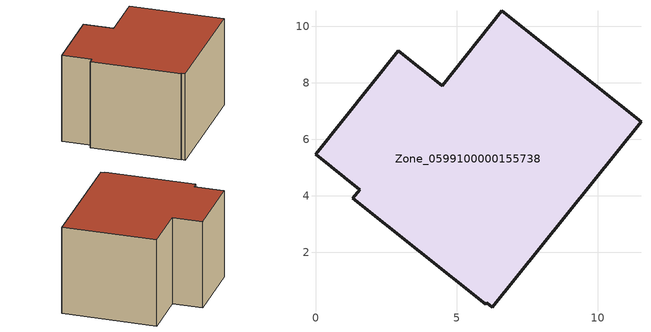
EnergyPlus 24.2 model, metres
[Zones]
Zone_0599100000155738
 floor ground (C_G): 6.03,0.16 1.32,3.91 1.57,4.22 0,5.46 2.93,9.14 4.49,7.9 6.6,10.55 11.53,6.62 6.27,0.06 6.07,0.21 z0.32
 wall outside (C_F): 4.49,7.9 2.93,9.14 0,5.46 1.57,4.22 1.32,3.91 6.03,0.16 6.07,0.21 6.27,0.06 11.53,6.62 6.6,10.55 4.49,7.9 z0.32:6.38
 roof outside (C_R): 6.07,0.21 6.27,0.06 11.53,6.62 6.6,10.55 4.49,7.9 2.93,9.14 0,5.46 1.57,4.22 1.32,3.91 6.03,0.16 z6.38
[BUILDING]
Pand.0599100000155738: North Axis=0; Terrain=City; Loads Convergence Tolerance Value=0.04; Temperature Convergence Tolerance Value=0.4; Solar Distribution=FullExterior; Maximum Number of Warmup Days=25; Minimum Number of Warmup Days=1
[Site:Location]
Rotterdam.The.Hague.AP_ZH_NLD Design_Conditions: Latitude=51.96; Longitude=4.45; Time Zone=1; Elevation=-4.5
[SITE:GROUNDTEMPERATURE:BUILDINGSURFACE]
18, 18, 18, 18, 18, 18, 18, 18, 18, 18, 18, 18
[MATERIAL] Thermal Absorptance=0.9; Solar Absorptance=0.7; Visible Absorptance=0.7
Name | Roughness | Thickness | Conductivity | Density | Specific Heat
G.TC.1946-1964 | MediumSmooth | 0.15 | 1 | 540 | 1210
F.TC.1946-1964 | Rough | 0.3 | 0.857143 | 1920 | 840
R.TC.1946-1964 | MediumRough | 0.2 | 0.235294 | 1500 | 1000
[CONSTRUCTION]
C_G: G.TC.1946-1964
C_F: F.TC.1946-1964
C_R: R.TC.1946-1964
[ZONE]
Zone_0599100000155738: Type=1; Multiplier=1; Ceiling Height=Autocalculate; Volume=Autocalculate; Floor Area=autocalculate; Part of Total Floor Area=Yes
[ZONEINFILTRATION:DESIGNFLOWRATE]
Infil_Zone_0599100000155738: Zone or ZoneList or Space or SpaceList=Zone_0599100000155738; Schedule=AlwaysOn; Design Flow Rate Calculation Method=Flow/Area; Flow Rate per Floor Area=0.003; Constant Term Coefficient=1; Temperature Term Coefficient=0; Velocity Term Coefficient=0; Velocity Squared Term Coefficient=0
[HVACTEMPLATE:ZONE:IDEALLOADSAIRSYSTEM]
Zone_0599100000155738: Maximum Heating Supply Air Temperature=50; Minimum Cooling Supply Air Temperature=13; Maximum Heating Supply Air Humidity Ratio=0.0156; Minimum Cooling Supply Air Humidity Ratio=0.0077; Heating Limit=NoLimit; Cooling Limit=NoLimit; Dehumidification Control Type=ConstantSensibleHeatRatio; Cooling Sensible Heat Ratio=0.7; Dehumidification Setpoint=60; Humidification Control Type=None; Humidification Setpoint=30; Outdoor Air Method=None; Outdoor Air Flow Rate per Person=0.00944; Outdoor Air Flow Rate per Zone Floor Area=0; Outdoor Air Flow Rate per Zone=0; Demand Controlled Ventilation Type=None; Outdoor Air Economizer Type=NoEconomizer; Heat Recovery Type=None; Sensible Heat Recovery Effectiveness=0.7; Latent Heat Recovery Effectiveness=0.65
[ZONECONTROL:THERMOSTAT]
ThermostatControl_Zone_0599100000155738: Zone or ZoneList=Zone_0599100000155738; Control Type Schedule=DualSetpointControlType; Control 1=Thermostat_Zone_0599100000155738; Temperature Difference Between Cutout And Setpoint=0
[THERMOSTATSETPOINT:DUALSETPOINT]
Thermostat_Zone_0599100000155738: Heating Setpoint Temperature Schedule=HeatingSetpoint_Zone_0599100000155738; Cooling Setpoint Temperature Schedule=CoolingSetpoint_Zone_0599100000155738
[SCHEDULE:COMPACT]
HeatingSetpoint_Zone_0599100000155738: Through: 12/31, For: AllDays, Until: 24:00, 21
CoolingSetpoint_Zone_0599100000155738: Through: 12/31, For: AllDays, Until: 24:00, 24
DualSetpointControlType: Through: 12/31, For: AllDays, Until: 24:00, 4
AlwaysOn: Through: 12/31, For: AllDays, Until: 24:00, 1
